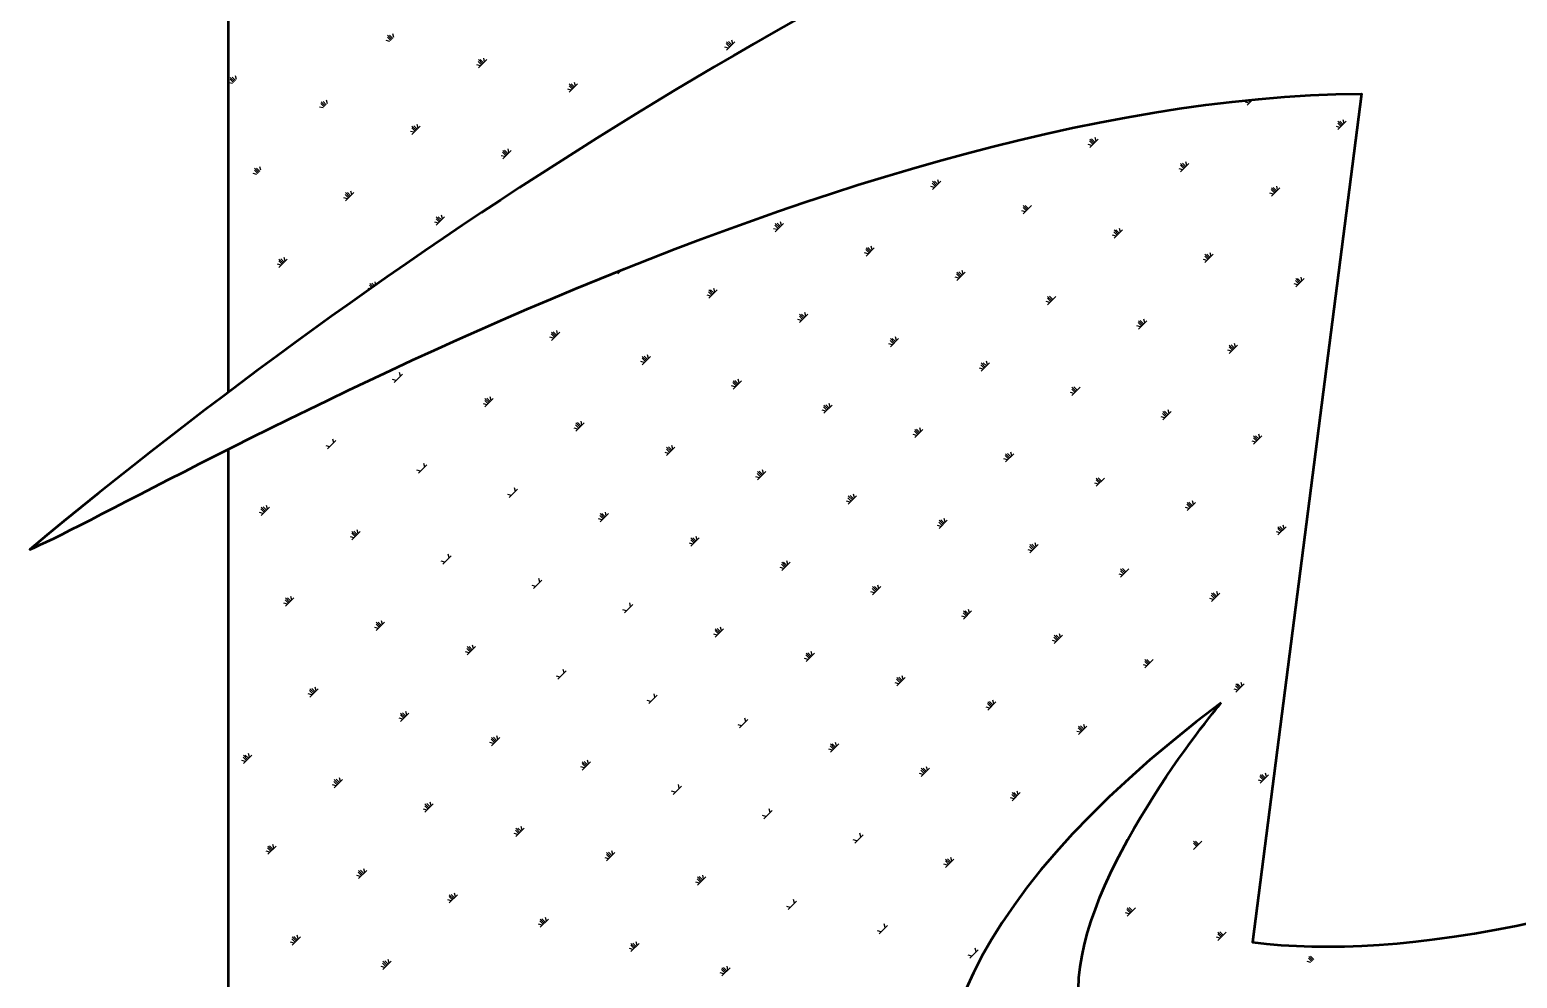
# Model space of a CAD drawing. Extents: x -2746917 to -971774, y -3334247 to -3250358.
# Drawn here: x -2364493 to -2363498, y -3277024 to -3276389 of the extents above; entities that cross this region are included whole.
import ezdxf

# ---------------------------------------------------------------- set-up
doc = ezdxf.new("R2010")
doc.units = 0
doc.header["$LTSCALE"] = 1000
doc.header["$MEASUREMENT"] = 0
doc.layers.get('0').update_dxf_attribs({"linetype": 'CONTINUOUS'})
doc.layers.add('PUB_TITLE', color=4, linetype='CONTINUOUS')

# ---------------------------------------------------------------- blocks, each defined once
blk = doc.blocks.new('A$C6B365CFD')
at = {"layer": 'PUB_TITLE', "color": 4}
for p, q in [((-650.25, 22683.11), (-652.68, 22683.76)), ((-649.55, 22683.8), (-651.78, 22686.02)), ((-648.86, 22684.5), (-651.64, 22687.27)), ((-648.16, 22685.19), (-650.39, 22687.41)), ((-647.47, 22685.88), (-648.12, 22688.31)), ((-423.61, 22678.75), (-426.04, 22679.4)), ((-422.92, 22679.44), (-425.14, 22681.66)), ((-422.22, 22680.14), (-425, 22682.91)), ((-425, 22677.36), (-419.44, 22682.91)), ((-421.53, 22680.83), (-423.75, 22683.05)), ((-420.83, 22681.52), (-421.48, 22683.95)), ((-588.83, 22667.53), (-591.05, 22669.75)), ((-588.13, 22668.22), (-590.91, 22671)), ((-590.91, 22665.44), (-585.35, 22671)), ((-587.44, 22668.92), (-589.66, 22671.14)), ((-586.74, 22669.61), (-587.39, 22672.04)), ((-754.04, 22656.31), (-756.82, 22659.09)), ((-753.35, 22657.01), (-755.57, 22659.23)), ((-752.65, 22657.7), (-753.3, 22660.13)), ((-589.52, 22666.83), (-591.95, 22667.49)), ((-755.43, 22654.92), (-757.86, 22655.57)), ((-754.73, 22655.62), (-756.96, 22657.84)), ((-528.79, 22650.56), (-531.22, 22651.21)), ((-528.1, 22651.26), (-530.32, 22653.48)), ((-527.4, 22651.95), (-530.18, 22654.73)), ((-530.18, 22649.17), (-524.63, 22654.73)), ((-526.71, 22652.65), (-528.93, 22654.87)), ((-526.02, 22653.34), (-526.67, 22655.77)), ((-694.7, 22638.65), (-697.13, 22639.3)), ((-694.01, 22639.35), (-696.23, 22641.57)), ((-693.31, 22640.04), (-696.09, 22642.82)), ((-692.62, 22640.73), (-694.84, 22642.96)), ((-691.92, 22641.43), (-692.57, 22643.86)), ((-75.52, 22641.84), (-77.95, 22642.49)), ((-76.91, 22640.45), (-73.08, 22644.29)), ((-74.83, 22642.54), (-76.27, 22643.98)), ((-74.13, 22643.23), (-75, 22644.1)), ((-73.44, 22643.93), (-73.74, 22644.23)), ((-13.41, 22626.96), (-16.19, 22629.74)), ((-16.19, 22624.18), (-10.63, 22629.74)), ((-12.71, 22627.65), (-14.94, 22629.88)), ((-12.02, 22628.35), (-12.67, 22630.78)), ((-633.98, 22622.38), (-636.4, 22623.03)), ((-633.28, 22623.07), (-635.5, 22625.3)), ((-632.59, 22623.77), (-635.36, 22626.55)), ((-635.36, 22620.99), (-629.81, 22626.55)), ((-631.89, 22624.46), (-634.11, 22626.69)), ((-631.2, 22625.16), (-631.85, 22627.59)), ((-14.8, 22625.57), (-17.23, 22626.22)), ((-14.1, 22626.27), (-16.32, 22628.49)), ((-571.86, 22607.5), (-574.64, 22610.28)), ((-574.64, 22604.72), (-569.08, 22610.28)), ((-571.16, 22608.19), (-573.39, 22610.41)), ((-570.47, 22608.89), (-571.12, 22611.31)), ((-180.7, 22613.66), (-183.13, 22614.31)), ((-180.01, 22614.35), (-182.23, 22616.58)), ((-179.32, 22615.05), (-182.09, 22617.83)), ((-182.09, 22612.27), (-176.54, 22617.83)), ((-178.62, 22615.74), (-180.84, 22617.97)), ((-177.93, 22616.44), (-178.58, 22618.87)), ((-736.38, 22596.97), (-737.03, 22599.4)), ((-573.25, 22606.11), (-575.68, 22606.76)), ((-572.55, 22606.8), (-574.78, 22609.02)), ((-119.28, 22598.08), (-121.51, 22600.3)), ((-118.59, 22598.78), (-121.37, 22601.56)), ((-121.37, 22596), (-115.81, 22601.56)), ((-117.89, 22599.47), (-120.12, 22601.69)), ((-117.2, 22600.17), (-117.85, 22602.59)), ((-739.16, 22594.2), (-741.59, 22594.85)), ((-738.46, 22594.89), (-740.69, 22597.11)), ((-737.77, 22595.58), (-740.55, 22598.36)), ((-737.07, 22596.28), (-739.3, 22598.5)), ((-284.5, 22586.86), (-287.28, 22589.64)), ((-287.28, 22584.09), (-281.72, 22589.64)), ((-283.8, 22587.56), (-286.03, 22589.78)), ((-283.11, 22588.25), (-283.76, 22590.68)), ((-119.98, 22597.39), (-122.41, 22598.04)), ((-677.74, 22578.62), (-679.96, 22580.84)), ((-677.04, 22579.31), (-679.82, 22582.09)), ((-679.82, 22576.53), (-674.26, 22582.09)), ((-676.35, 22580.01), (-678.57, 22582.23)), ((-675.65, 22580.7), (-676.3, 22583.13)), ((-285.89, 22585.48), (-288.32, 22586.13)), ((-285.19, 22586.17), (-287.41, 22588.39)), ((-59.25, 22581.12), (-61.68, 22581.77)), ((-58.56, 22581.81), (-60.78, 22584.03)), ((-57.86, 22582.5), (-60.64, 22585.28)), ((-60.64, 22579.73), (-55.08, 22585.28)), ((-57.17, 22583.2), (-59.39, 22585.42)), ((-56.47, 22583.89), (-57.12, 22586.32)), ((-678.43, 22577.92), (-680.86, 22578.57)), ((-225.16, 22569.2), (-227.59, 22569.85)), ((-224.47, 22569.9), (-226.69, 22572.12)), ((-223.77, 22570.59), (-226.55, 22573.37)), ((-226.55, 22567.81), (-220.99, 22573.37)), ((-223.08, 22571.29), (-225.3, 22573.51)), ((-617.7, 22561.65), (-620.13, 22562.3)), ((-617.01, 22562.35), (-619.23, 22564.57)), ((-616.31, 22563.04), (-619.09, 22565.82)), ((-619.09, 22560.26), (-613.54, 22565.82)), ((-615.62, 22563.74), (-617.84, 22565.96)), ((-614.93, 22564.43), (-615.58, 22566.86)), ((-390.37, 22557.99), (-392.6, 22560.21)), ((-389.68, 22558.68), (-392.46, 22561.46)), ((-392.46, 22555.9), (-386.9, 22561.46)), ((-388.98, 22559.38), (-391.21, 22561.6)), ((-388.29, 22560.07), (-388.94, 22562.5)), ((-391.07, 22557.29), (-393.5, 22557.94)), ((-164.43, 22552.93), (-166.86, 22553.58)), ((-163.74, 22553.63), (-165.96, 22555.85)), ((-163.04, 22554.32), (-165.82, 22557.1)), ((-165.82, 22551.54), (-160.27, 22557.1)), ((-162.35, 22555.02), (-164.57, 22557.24)), ((-161.65, 22555.71), (-162.31, 22558.14)), ((-330.34, 22541.02), (-332.77, 22541.67)), ((-329.65, 22541.72), (-331.87, 22543.94)), ((-328.95, 22542.41), (-331.73, 22545.19)), ((-331.73, 22539.63), (-326.17, 22545.19)), ((-328.26, 22543.1), (-330.48, 22545.33)), ((-327.56, 22543.8), (-328.21, 22546.23)), ((-102.32, 22538.05), (-105.1, 22540.83)), ((-105.1, 22535.27), (-99.54, 22540.83)), ((-101.62, 22538.74), (-103.85, 22540.97)), ((-100.93, 22539.44), (-101.58, 22541.87)), ((-722.89, 22533.47), (-725.31, 22534.12)), ((-722.19, 22534.16), (-724.41, 22536.39)), ((-721.5, 22534.86), (-724.27, 22537.64)), ((-724.27, 22532.08), (-718.72, 22537.64)), ((-720.8, 22535.55), (-723.02, 22537.78)), ((-720.11, 22536.25), (-720.76, 22538.68)), ((-497.64, 22527.72), (-494.89, 22530.47)), ((-495.56, 22529.8), (-495.84, 22530.09)), ((-266.84, 22527.53), (-267.49, 22529.96)), ((-103.71, 22536.66), (-106.14, 22537.31)), ((-103.01, 22537.36), (-105.23, 22539.58)), ((-662.11, 22518.54), (-663.69, 22520.11)), ((-661.3, 22519.11), (-663.55, 22521.36)), ((-660.48, 22519.69), (-662.3, 22521.5)), ((-659.49, 22520.38), (-660.03, 22522.4)), ((-496.25, 22529.11), (-497.47, 22529.44)), ((-269.61, 22524.75), (-272.04, 22525.4)), ((-268.92, 22525.44), (-271.14, 22527.67)), ((-268.23, 22526.14), (-271, 22528.92)), ((-271, 22523.36), (-265.45, 22528.92)), ((-267.53, 22526.83), (-269.75, 22529.06)), ((-42.98, 22520.39), (-45.41, 22521.04)), ((-42.28, 22521.08), (-44.51, 22523.31)), ((-41.59, 22521.78), (-44.37, 22524.56)), ((-44.37, 22519), (-38.81, 22524.56)), ((-40.9, 22522.47), (-43.12, 22524.7)), ((-40.2, 22523.17), (-40.85, 22525.6)), ((-663.51, 22517.56), (-664.59, 22517.85)), ((-435.52, 22512.84), (-437.95, 22513.49)), ((-434.83, 22513.53), (-437.05, 22515.75)), ((-434.13, 22514.23), (-436.91, 22517)), ((-436.91, 22511.45), (-431.36, 22517)), ((-433.44, 22514.92), (-435.66, 22517.14)), ((-432.75, 22515.62), (-433.4, 22518.04)), ((-208.19, 22509.17), (-210.42, 22511.39)), ((-207.5, 22509.87), (-210.28, 22512.64)), ((-210.28, 22507.09), (-204.72, 22512.64)), ((-206.8, 22510.56), (-209.03, 22512.78)), ((-373.41, 22497.95), (-376.19, 22500.73)), ((-376.19, 22495.18), (-370.63, 22500.73)), ((-372.71, 22498.65), (-374.94, 22500.87)), ((-372.02, 22499.34), (-372.67, 22501.77)), ((-208.89, 22508.48), (-211.32, 22509.13)), ((-374.8, 22496.57), (-377.23, 22497.22)), ((-374.1, 22497.26), (-376.32, 22499.48)), ((-148.16, 22492.21), (-150.59, 22492.86)), ((-147.47, 22492.9), (-149.69, 22495.12)), ((-146.77, 22493.59), (-149.55, 22496.37)), ((-149.55, 22490.82), (-143.99, 22496.37)), ((-146.08, 22494.29), (-148.3, 22496.51)), ((-145.38, 22494.98), (-146.03, 22497.41)), ((-540.71, 22484.65), (-543.13, 22485.3)), ((-540.01, 22485.35), (-542.23, 22487.57)), ((-539.32, 22486.04), (-542.09, 22488.82)), ((-542.09, 22483.26), (-536.54, 22488.82)), ((-538.62, 22486.74), (-540.84, 22488.96)), ((-537.93, 22487.43), (-538.58, 22489.86)), ((-314.07, 22480.29), (-316.5, 22480.94)), ((-313.38, 22480.99), (-315.6, 22483.21)), ((-312.68, 22481.68), (-315.46, 22484.46)), ((-315.46, 22478.9), (-309.9, 22484.46)), ((-311.99, 22482.38), (-314.21, 22484.6)), ((-311.29, 22483.07), (-311.94, 22485.5)), ((-86.05, 22477.32), (-88.82, 22480.1)), ((-88.82, 22474.54), (-83.27, 22480.1)), ((-85.35, 22478.02), (-87.57, 22480.24)), ((-84.66, 22478.71), (-85.31, 22481.14)), ((-479.28, 22469.08), (-481.51, 22471.3)), ((-478.59, 22469.77), (-481.37, 22472.55)), ((-481.37, 22466.99), (-475.81, 22472.55)), ((-477.89, 22470.47), (-480.12, 22472.69)), ((-477.2, 22471.16), (-477.85, 22473.59)), ((-87.43, 22475.93), (-89.86, 22476.58)), ((-86.74, 22476.63), (-88.96, 22478.85)), ((-647.28, 22455.08), (-641.72, 22460.64)), ((-643.11, 22459.25), (-643.76, 22461.68)), ((-479.98, 22468.38), (-482.41, 22469.03)), ((-253.34, 22464.02), (-255.77, 22464.67)), ((-252.65, 22464.72), (-254.87, 22466.94)), ((-251.95, 22465.41), (-254.73, 22468.19)), ((-254.73, 22462.63), (-249.18, 22468.19)), ((-251.26, 22466.11), (-253.48, 22468.33)), ((-250.56, 22466.8), (-251.22, 22469.23)), ((-645.89, 22456.47), (-648.32, 22457.12)), ((-419.25, 22452.11), (-421.68, 22452.76)), ((-418.56, 22452.81), (-420.78, 22455.03)), ((-417.86, 22453.5), (-420.64, 22456.28)), ((-420.64, 22450.72), (-415.08, 22456.28)), ((-417.17, 22454.19), (-419.39, 22456.42)), ((-416.47, 22454.89), (-417.12, 22457.32)), ((-191.92, 22448.45), (-194.14, 22450.67)), ((-191.23, 22449.14), (-194.01, 22451.92)), ((-194.01, 22446.36), (-188.45, 22451.92)), ((-190.53, 22449.83), (-192.76, 22452.06)), ((-585.16, 22440.2), (-587.59, 22440.85)), ((-584.47, 22440.89), (-586.69, 22443.12)), ((-583.77, 22441.59), (-586.55, 22444.37)), ((-586.55, 22438.81), (-580.99, 22444.37)), ((-583.08, 22442.28), (-585.3, 22444.51)), ((-582.38, 22442.98), (-583.03, 22445.41)), ((-356.44, 22437.92), (-358.66, 22440.15)), ((-355.75, 22438.62), (-356.4, 22441.05)), ((-192.62, 22447.75), (-195.05, 22448.4)), ((-358.53, 22435.84), (-360.95, 22436.49)), ((-357.83, 22436.53), (-360.05, 22438.76)), ((-357.14, 22437.23), (-359.91, 22440.01)), ((-359.91, 22434.45), (-354.36, 22440.01)), ((-131.89, 22431.48), (-134.32, 22432.13)), ((-131.2, 22432.17), (-133.42, 22434.4)), ((-130.5, 22432.87), (-133.28, 22435.65)), ((-133.28, 22430.09), (-127.72, 22435.65)), ((-129.81, 22433.56), (-132.03, 22435.79)), ((-129.11, 22434.26), (-129.76, 22436.69)), ((-524.43, 22423.93), (-526.86, 22424.58)), ((-523.74, 22424.62), (-525.96, 22426.84)), ((-523.04, 22425.32), (-525.82, 22428.09)), ((-525.82, 22422.54), (-520.27, 22428.09)), ((-522.35, 22426.01), (-524.57, 22428.23)), ((-521.66, 22426.71), (-522.31, 22429.13)), ((-297.1, 22420.26), (-299.33, 22422.48)), ((-296.41, 22420.96), (-299.19, 22423.73)), ((-299.19, 22418.18), (-293.63, 22423.73)), ((-295.71, 22421.65), (-297.94, 22423.87)), ((-295.02, 22422.35), (-295.67, 22424.77)), ((-68.38, 22417.99), (-69.04, 22420.41)), ((-690.34, 22412.02), (-692.77, 22412.67)), ((-691.73, 22410.63), (-686.17, 22416.18)), ((-687.56, 22414.79), (-688.21, 22417.22)), ((-463.01, 22408.35), (-465.24, 22410.57)), ((-462.32, 22409.04), (-465.1, 22411.82)), ((-465.1, 22406.27), (-459.54, 22411.82)), ((-461.62, 22409.74), (-463.85, 22411.96)), ((-460.93, 22410.43), (-461.58, 22412.86)), ((-297.8, 22419.57), (-300.23, 22420.22)), ((-71.16, 22415.21), (-73.59, 22415.86)), ((-70.47, 22415.9), (-72.69, 22418.12)), ((-69.77, 22416.6), (-72.55, 22419.37)), ((-72.55, 22413.82), (-67, 22419.37)), ((-69.08, 22417.29), (-71.3, 22419.51)), ((-626.84, 22398.52), (-627.49, 22400.95)), ((-463.71, 22407.66), (-466.14, 22408.31)), ((-237.07, 22403.3), (-239.5, 22403.95)), ((-236.38, 22403.99), (-238.6, 22406.21)), ((-235.68, 22404.68), (-238.46, 22407.46)), ((-238.46, 22401.91), (-232.9, 22407.46)), ((-234.99, 22405.38), (-237.21, 22407.6)), ((-234.29, 22406.07), (-234.94, 22408.5)), ((-629.62, 22395.74), (-632.04, 22396.39)), ((-631, 22394.35), (-625.45, 22399.91)), ((-402.98, 22391.38), (-405.41, 22392.03)), ((-402.29, 22392.08), (-404.51, 22394.3)), ((-401.59, 22392.77), (-404.37, 22395.55)), ((-404.37, 22389.99), (-398.81, 22395.55)), ((-400.9, 22393.47), (-403.12, 22395.69)), ((-400.2, 22394.16), (-400.85, 22396.59)), ((-174.96, 22388.41), (-177.73, 22391.19)), ((-177.73, 22385.63), (-172.18, 22391.19)), ((-174.26, 22389.11), (-176.48, 22391.33)), ((-570.28, 22378.08), (-564.72, 22383.64)), ((-566.11, 22382.25), (-566.76, 22384.68)), ((-176.34, 22387.02), (-178.77, 22387.67)), ((-175.65, 22387.72), (-177.87, 22389.94)), ((-733.41, 22368.95), (-736.19, 22371.73)), ((-736.19, 22366.17), (-730.63, 22371.73)), ((-732.71, 22369.64), (-734.94, 22371.87)), ((-732.02, 22370.34), (-732.67, 22372.77)), ((-568.89, 22379.47), (-571.32, 22380.12)), ((-342.25, 22375.11), (-344.68, 22375.76)), ((-341.56, 22375.81), (-343.78, 22378.03)), ((-340.86, 22376.5), (-343.64, 22379.28)), ((-343.64, 22373.72), (-338.09, 22379.28)), ((-340.17, 22377.2), (-342.39, 22379.42)), ((-339.47, 22377.89), (-340.13, 22380.32)), ((-115.62, 22370.75), (-118.05, 22371.4)), ((-114.92, 22371.45), (-117.15, 22373.67)), ((-114.23, 22372.14), (-117.01, 22374.92)), ((-117.01, 22369.36), (-111.45, 22374.92)), ((-113.53, 22372.84), (-115.76, 22375.06)), ((-112.84, 22373.53), (-113.49, 22375.96)), ((-734.8, 22367.56), (-737.23, 22368.21)), ((-734.1, 22368.25), (-736.33, 22370.48)), ((-508.16, 22363.2), (-510.59, 22363.85)), ((-507.47, 22363.9), (-509.69, 22366.12)), ((-506.77, 22364.59), (-509.55, 22367.37)), ((-509.55, 22361.81), (-503.99, 22367.37)), ((-506.08, 22365.28), (-508.3, 22367.51)), ((-505.38, 22365.98), (-506.03, 22368.41)), ((-280.83, 22359.54), (-283.05, 22361.76)), ((-280.14, 22360.23), (-282.92, 22363.01)), ((-282.92, 22357.45), (-277.36, 22363.01)), ((-279.44, 22360.92), (-281.67, 22363.15)), ((-278.75, 22361.62), (-279.4, 22364.05)), ((-674.07, 22351.29), (-676.5, 22351.94)), ((-673.38, 22351.98), (-675.6, 22354.21)), ((-672.68, 22352.68), (-675.46, 22355.46)), ((-675.46, 22349.9), (-669.9, 22355.46)), ((-671.99, 22353.37), (-674.21, 22355.6)), ((-671.29, 22354.07), (-671.94, 22356.5)), ((-446.05, 22348.32), (-448.82, 22351.1)), ((-448.82, 22345.54), (-443.27, 22351.1)), ((-445.35, 22349.01), (-447.57, 22351.24)), ((-444.66, 22349.71), (-445.31, 22352.14)), ((-281.53, 22358.84), (-283.96, 22359.49)), ((-54.89, 22354.48), (-57.32, 22355.13)), ((-54.2, 22355.18), (-56.42, 22357.4)), ((-53.5, 22355.87), (-56.28, 22358.65)), ((-56.28, 22353.09), (-50.72, 22358.65)), ((-52.81, 22356.56), (-55.03, 22358.79)), ((-52.11, 22357.26), (-52.76, 22359.69)), ((-447.44, 22346.93), (-449.86, 22347.58)), ((-446.74, 22347.62), (-448.96, 22349.85)), ((-220.8, 22342.57), (-223.23, 22343.22)), ((-220.11, 22343.26), (-222.33, 22345.49)), ((-219.41, 22343.96), (-222.19, 22346.74)), ((-222.19, 22341.18), (-216.63, 22346.74)), ((-218.72, 22344.65), (-220.94, 22346.88)), ((-218.02, 22345.35), (-218.67, 22347.78)), ((-613.34, 22335.02), (-615.77, 22335.67)), ((-614.73, 22333.63), (-609.18, 22339.18)), ((-610.57, 22337.8), (-611.22, 22340.22)), ((-386.71, 22330.66), (-389.14, 22331.31)), ((-386.01, 22331.35), (-388.24, 22333.57)), ((-385.32, 22332.05), (-388.1, 22334.82)), ((-388.1, 22329.27), (-382.54, 22334.82)), ((-384.62, 22332.74), (-386.85, 22334.96)), ((-383.93, 22333.44), (-384.58, 22335.86)), ((-554.01, 22317.36), (-548.45, 22322.91)), ((-549.84, 22321.52), (-550.49, 22323.95)), ((-160.07, 22326.3), (-162.5, 22326.95)), ((-159.38, 22326.99), (-161.6, 22329.21)), ((-158.68, 22327.69), (-161.46, 22330.46)), ((-161.46, 22324.91), (-155.91, 22330.46)), ((-157.99, 22328.38), (-160.21, 22330.6)), ((-717.14, 22308.22), (-719.91, 22311)), ((-719.91, 22305.44), (-714.36, 22311)), ((-716.44, 22308.92), (-718.66, 22311.14)), ((-715.75, 22309.61), (-716.4, 22312.04)), ((-552.62, 22318.75), (-555.05, 22319.4)), ((-325.98, 22314.39), (-328.41, 22315.04)), ((-325.29, 22315.08), (-327.51, 22317.3)), ((-324.59, 22315.77), (-327.37, 22318.55)), ((-327.37, 22313), (-321.81, 22318.55)), ((-323.9, 22316.47), (-326.12, 22318.69)), ((-323.2, 22317.16), (-323.85, 22319.59)), ((-98.65, 22310.72), (-100.87, 22312.94)), ((-97.96, 22311.41), (-100.74, 22314.19)), ((-100.74, 22308.64), (-95.18, 22314.19)), ((-97.26, 22312.11), (-99.49, 22314.33)), ((-96.57, 22312.8), (-97.22, 22315.23)), ((-718.53, 22306.83), (-720.95, 22307.48)), ((-717.83, 22307.53), (-720.05, 22309.75)), ((-491.89, 22302.47), (-494.32, 22303.12)), ((-493.28, 22301.08), (-487.72, 22306.64)), ((-489.11, 22305.25), (-489.76, 22307.68)), ((-264.56, 22298.81), (-266.78, 22301.03)), ((-263.87, 22299.5), (-266.64, 22302.28)), ((-266.64, 22296.72), (-261.09, 22302.28)), ((-263.17, 22300.2), (-265.39, 22302.42)), ((-262.48, 22300.89), (-263.13, 22303.32)), ((-99.35, 22310.03), (-101.78, 22310.68)), ((-657.8, 22290.56), (-660.23, 22291.21)), ((-657.1, 22291.26), (-659.33, 22293.48)), ((-656.41, 22291.95), (-659.19, 22294.73)), ((-659.19, 22289.17), (-653.63, 22294.73)), ((-655.71, 22292.65), (-657.94, 22294.87)), ((-655.02, 22293.34), (-655.67, 22295.77)), ((-428.39, 22288.98), (-429.04, 22291.41)), ((-265.25, 22298.11), (-267.68, 22298.76)), ((-431.16, 22286.2), (-433.59, 22286.85)), ((-430.47, 22286.9), (-432.69, 22289.12)), ((-429.77, 22287.59), (-432.55, 22290.37)), ((-432.55, 22284.81), (-427, 22290.37)), ((-429.08, 22288.29), (-431.3, 22290.51)), ((-204.53, 22281.84), (-206.96, 22282.49)), ((-203.83, 22282.54), (-206.06, 22284.76)), ((-203.14, 22283.23), (-205.92, 22286.01)), ((-205.92, 22280.45), (-200.36, 22286.01)), ((-202.44, 22283.93), (-204.67, 22286.15)), ((-201.75, 22284.62), (-202.4, 22287.05)), ((-597.07, 22274.29), (-599.5, 22274.94)), ((-596.38, 22274.98), (-598.6, 22277.21)), ((-595.68, 22275.68), (-598.46, 22278.46)), ((-598.46, 22272.9), (-592.9, 22278.46)), ((-594.99, 22276.37), (-597.21, 22278.6)), ((-594.29, 22277.07), (-594.94, 22279.5)), ((-369.74, 22270.62), (-371.96, 22272.85)), ((-369.05, 22271.32), (-371.83, 22274.1)), ((-371.83, 22268.54), (-366.27, 22274.1)), ((-368.35, 22272.01), (-370.58, 22274.24)), ((-367.66, 22272.71), (-368.31, 22275.14)), ((-537.73, 22256.63), (-532.18, 22262.19)), ((-533.57, 22260.8), (-534.22, 22263.23)), ((-370.44, 22269.93), (-372.87, 22270.58)), ((-143.8, 22265.57), (-146.23, 22266.22)), ((-143.11, 22266.26), (-145.33, 22268.49)), ((-142.41, 22266.96), (-145.19, 22269.74)), ((-145.19, 22264.18), (-139.63, 22269.74)), ((-141.72, 22267.65), (-143.94, 22269.88)), ((-699.48, 22248.89), (-700.13, 22251.31)), ((-536.35, 22258.02), (-538.77, 22258.67)), ((-309.71, 22253.66), (-312.14, 22254.31)), ((-309.02, 22254.35), (-311.24, 22256.58)), ((-308.32, 22255.05), (-311.1, 22257.83)), ((-311.1, 22252.27), (-305.54, 22257.83)), ((-307.63, 22255.74), (-309.85, 22257.97)), ((-306.93, 22256.44), (-307.58, 22258.87)), ((-82.38, 22249.99), (-84.6, 22252.22)), ((-81.69, 22250.69), (-84.46, 22253.47)), ((-84.46, 22247.91), (-78.91, 22253.47)), ((-80.99, 22251.38), (-83.21, 22253.61)), ((-80.3, 22252.08), (-80.95, 22254.51)), ((-702.25, 22246.11), (-704.68, 22246.76)), ((-701.56, 22246.8), (-703.78, 22249.02)), ((-700.86, 22247.5), (-703.64, 22250.27)), ((-703.64, 22244.72), (-698.09, 22250.27)), ((-700.17, 22248.19), (-702.39, 22250.41)), ((-475.62, 22241.75), (-478.05, 22242.4)), ((-477.01, 22240.36), (-471.45, 22245.91)), ((-472.84, 22244.53), (-473.49, 22246.95)), ((-247.59, 22238.78), (-250.37, 22241.55)), ((-250.37, 22236), (-244.82, 22241.55)), ((-246.9, 22239.47), (-249.12, 22241.69)), ((-246.2, 22240.17), (-246.86, 22242.59)), ((-83.07, 22249.3), (-85.5, 22249.95)), ((-640.83, 22230.53), (-643.06, 22232.75)), ((-640.14, 22231.22), (-642.92, 22234)), ((-642.92, 22228.45), (-637.36, 22234)), ((-639.44, 22231.92), (-641.67, 22234.14)), ((-638.75, 22232.61), (-639.4, 22235.04)), ((-248.98, 22237.39), (-251.41, 22238.04)), ((-248.29, 22238.08), (-250.51, 22240.3)), ((-641.53, 22229.84), (-643.96, 22230.49)), ((-414.89, 22225.48), (-417.32, 22226.13)), ((-416.28, 22224.09), (-410.72, 22229.64)), ((-412.11, 22228.25), (-412.76, 22230.68)), ((-188.26, 22221.12), (-190.69, 22221.77)), ((-187.56, 22221.81), (-189.78, 22224.03)), ((-186.87, 22222.5), (-189.65, 22225.28)), ((-189.65, 22219.73), (-184.09, 22225.28)), ((-186.17, 22223.2), (-188.4, 22225.42)), ((-185.48, 22223.89), (-186.13, 22226.32)), ((-580.8, 22213.56), (-583.23, 22214.21)), ((-580.11, 22214.26), (-582.33, 22216.48)), ((-579.41, 22214.95), (-582.19, 22217.73)), ((-582.19, 22212.17), (-576.63, 22217.73)), ((-578.72, 22215.65), (-580.94, 22217.87)), ((-578.02, 22216.34), (-578.67, 22218.77)), ((-353.47, 22209.9), (-355.69, 22212.12)), ((-352.78, 22210.59), (-355.55, 22213.37)), ((-355.55, 22207.81), (-350, 22213.37)), ((-352.08, 22211.29), (-354.3, 22213.51)), ((-351.39, 22211.98), (-352.04, 22214.41)), ((-746.71, 22201.65), (-749.14, 22202.3)), ((-746.01, 22202.35), (-748.24, 22204.57)), ((-745.32, 22203.04), (-748.1, 22205.82)), ((-748.1, 22200.26), (-742.54, 22205.82)), ((-744.63, 22203.74), (-746.85, 22205.96)), ((-743.93, 22204.43), (-744.58, 22206.86)), ((-518.68, 22198.68), (-521.46, 22201.46)), ((-521.46, 22195.9), (-515.91, 22201.46)), ((-517.99, 22199.38), (-520.21, 22201.6)), ((-517.3, 22200.07), (-517.95, 22202.5)), ((-354.17, 22209.2), (-356.59, 22209.85)), ((-520.07, 22197.29), (-522.5, 22197.94)), ((-519.38, 22197.99), (-521.6, 22200.21)), ((-293.44, 22192.93), (-295.87, 22193.58)), ((-292.74, 22193.63), (-294.97, 22195.85)), ((-292.05, 22194.32), (-294.83, 22197.1)), ((-294.83, 22191.54), (-289.27, 22197.1)), ((-291.35, 22195.02), (-293.58, 22197.24)), ((-290.66, 22195.71), (-291.31, 22198.14)), ((-66.11, 22189.27), (-68.33, 22191.49)), ((-65.41, 22189.96), (-68.19, 22192.74)), ((-68.19, 22187.18), (-62.64, 22192.74)), ((-64.72, 22190.66), (-66.94, 22192.88)), ((-64.02, 22191.35), (-64.68, 22193.78)), ((-685.98, 22185.38), (-688.41, 22186.03)), ((-685.29, 22186.07), (-687.51, 22188.3)), ((-684.59, 22186.77), (-687.37, 22189.55)), ((-687.37, 22183.99), (-681.81, 22189.55)), ((-683.9, 22187.46), (-686.12, 22189.69)), ((-683.2, 22188.16), (-683.85, 22190.59)), ((-459.35, 22181.02), (-461.78, 22181.67)), ((-460.74, 22179.63), (-455.18, 22185.19)), ((-456.57, 22183.8), (-457.22, 22186.23)), ((-229.93, 22179.44), (-230.58, 22181.87)), ((-66.8, 22188.57), (-69.23, 22189.22)), ((-624.56, 22169.8), (-626.78, 22172.03)), ((-623.87, 22170.5), (-626.64, 22173.28)), ((-626.64, 22167.72), (-621.09, 22173.28)), ((-623.17, 22171.19), (-625.39, 22173.42)), ((-622.48, 22171.89), (-623.13, 22174.32)), ((-232.71, 22176.66), (-235.14, 22177.31)), ((-232.02, 22177.35), (-234.24, 22179.58)), ((-231.32, 22178.05), (-234.1, 22180.83)), ((-234.1, 22175.27), (-228.54, 22180.83)), ((-230.63, 22178.74), (-232.85, 22180.97)), ((-625.26, 22169.11), (-627.68, 22169.76)), ((-398.62, 22164.75), (-401.05, 22165.4)), ((-400.01, 22163.36), (-394.45, 22168.92)), ((-395.84, 22167.53), (-396.49, 22169.96)), ((-564.53, 22152.84), (-566.96, 22153.49)), ((-563.83, 22153.53), (-566.06, 22155.75)), ((-563.14, 22154.23), (-565.92, 22157)), ((-565.92, 22151.45), (-560.36, 22157)), ((-562.44, 22154.92), (-564.67, 22157.14)), ((-561.75, 22155.62), (-562.4, 22158.04)), ((-339.28, 22147.09), (-333.73, 22152.64)), ((-335.11, 22151.26), (-335.77, 22153.68)), ((-729.74, 22141.62), (-731.97, 22143.84)), ((-729.05, 22142.31), (-731.83, 22145.09)), ((-731.83, 22139.54), (-726.27, 22145.09)), ((-728.35, 22143.01), (-730.58, 22145.23)), ((-727.66, 22143.7), (-728.31, 22146.13)), ((-501.02, 22139.34), (-501.67, 22141.77)), ((-337.89, 22148.48), (-340.32, 22149.13)), ((-110.56, 22144.81), (-112.79, 22147.03)), ((-109.87, 22145.51), (-112.65, 22148.28)), ((-112.65, 22142.73), (-107.09, 22148.28)), ((-109.17, 22146.2), (-111.4, 22148.42)), ((-730.44, 22140.93), (-732.87, 22141.58)), ((-503.8, 22136.57), (-506.23, 22137.22)), ((-503.11, 22137.26), (-505.33, 22139.48)), ((-502.41, 22137.95), (-505.19, 22140.73)), ((-505.19, 22135.18), (-499.63, 22140.73)), ((-501.72, 22138.65), (-503.94, 22140.87)), ((-277.17, 22132.21), (-279.6, 22132.86)), ((-276.47, 22132.9), (-278.69, 22135.12)), ((-275.78, 22133.59), (-278.56, 22136.37)), ((-278.56, 22130.82), (-273, 22136.37)), ((-275.08, 22134.29), (-277.31, 22136.51)), ((-274.39, 22134.98), (-275.04, 22137.41)), ((-669.71, 22124.65), (-672.14, 22125.3)), ((-669.02, 22125.35), (-671.24, 22127.57)), ((-668.32, 22126.04), (-671.1, 22128.82)), ((-671.1, 22123.26), (-665.54, 22128.82)), ((-667.63, 22126.74), (-669.85, 22128.96)), ((-666.93, 22127.43), (-667.58, 22129.86)), ((-442.38, 22120.99), (-444.6, 22123.21)), ((-441.69, 22121.68), (-444.46, 22124.46)), ((-444.46, 22118.9), (-438.91, 22124.46)), ((-440.99, 22122.38), (-443.21, 22124.6)), ((-440.3, 22123.07), (-440.95, 22125.5)), ((-607.59, 22109.77), (-610.37, 22112.55)), ((-610.37, 22106.99), (-604.82, 22112.55)), ((-606.9, 22110.47), (-609.12, 22112.69)), ((-606.21, 22111.16), (-606.86, 22113.59)), ((-443.08, 22120.29), (-445.5, 22120.94)), ((-608.98, 22108.38), (-611.41, 22109.03)), ((-608.29, 22109.08), (-610.51, 22111.3)), ((-382.35, 22104.02), (-384.78, 22104.67)), ((-383.74, 22102.63), (-378.18, 22108.19)), ((-379.57, 22106.8), (-380.22, 22109.23)), ((-155.02, 22100.36), (-157.24, 22102.58)), ((-154.32, 22101.05), (-157.1, 22103.83)), ((-157.1, 22098.27), (-151.55, 22103.83)), ((-153.63, 22101.75), (-155.85, 22103.97)), ((-548.26, 22092.11), (-550.69, 22092.76)), ((-547.56, 22092.8), (-549.79, 22095.03)), ((-546.87, 22093.5), (-549.65, 22096.28)), ((-549.65, 22090.72), (-544.09, 22096.28)), ((-546.17, 22094.19), (-548.4, 22096.42)), ((-545.48, 22094.89), (-546.13, 22097.32)), ((-318.84, 22090.53), (-319.49, 22092.96)), ((-155.71, 22099.66), (-158.14, 22100.31)), ((-713.47, 22080.89), (-715.69, 22083.12)), ((-712.78, 22081.59), (-715.55, 22084.37)), ((-715.55, 22078.81), (-710, 22084.37)), ((-712.08, 22082.28), (-714.3, 22084.5)), ((-711.39, 22082.98), (-712.04, 22085.41)), ((-321.62, 22087.75), (-324.05, 22088.4)), ((-323.01, 22086.36), (-317.45, 22091.92)), ((-94.99, 22083.39), (-97.42, 22084.04)), ((-94.29, 22084.08), (-96.51, 22086.31)), ((-93.6, 22084.78), (-96.38, 22087.56)), ((-96.38, 22082), (-90.82, 22087.56)), ((-92.9, 22085.47), (-95.13, 22087.7)), ((-714.17, 22080.2), (-716.59, 22080.85)), ((-487.53, 22075.84), (-489.96, 22076.49)), ((-486.84, 22076.53), (-489.06, 22078.76)), ((-486.14, 22077.23), (-488.92, 22080.01)), ((-488.92, 22074.45), (-483.36, 22080.01)), ((-485.45, 22077.92), (-487.67, 22080.14)), ((-484.75, 22078.62), (-485.4, 22081.05)), ((-260.89, 22071.48), (-263.32, 22072.13)), ((-262.28, 22070.09), (-256.73, 22075.65)), ((-258.12, 22074.26), (-258.77, 22076.69)), ((-653.44, 22063.93), (-655.87, 22064.58)), ((-652.74, 22064.62), (-654.97, 22066.84)), ((-652.05, 22065.32), (-654.83, 22068.09)), ((-654.83, 22062.54), (-649.27, 22068.09)), ((-651.36, 22066.01), (-653.58, 22068.23)), ((-650.66, 22066.71), (-651.31, 22069.13)), ((-426.11, 22060.26), (-428.33, 22062.48)), ((-425.41, 22060.96), (-428.19, 22063.73)), ((-428.19, 22058.18), (-422.64, 22063.73)), ((-424.72, 22061.65), (-426.94, 22063.87)), ((-424.03, 22062.35), (-424.68, 22064.77)), ((-34.26, 22067.12), (-36.69, 22067.77)), ((-33.57, 22067.81), (-35.79, 22070.04)), ((-32.87, 22068.51), (-35.65, 22071.29)), ((-32.18, 22069.2), (-34.4, 22071.42)), ((-426.8, 22059.57), (-429.23, 22060.22))]:
    blk.add_line(p, q, dxfattribs=at)
at = {"layer": 'PUB_TITLE', "color": 4, "lineweight": 53}
for points, knots in [([(-758.12, 22448.58), (-758.12, 22841.07), (-758.12, 23235.54), (-758.12, 23235.54), (-758.12, 23314.84), (-693.24, 23379.73), (-613.93, 23379.73), (-613.93, 23379.73), (948.18, 23379.73), (948.18, 23379.73), (1027.49, 23379.73), (1092.38, 23314.84), (1092.38, 23235.54), (1092.38, 23235.54), (1092.38, 22917.09), (1092.38, 22567.75)], [6.497483, 6.497483, 6.497483, 6.497483, 7, 7, 7, 8, 8, 8, 9, 9, 9, 10, 10, 10, 10.451509, 10.451509, 10.451509, 10.451509]), ([(844.15, 22979.63), (1260.76, 22912.73), (928.97, 22425.91), (495.48, 22240.24), (801.33, 22454.57), (1002.29, 22857.84), (473.64, 22726.25), (473.64, 22726.25), (394.12, 22193.32), (394.12, 22193.32), (179.87, 22093.27), (26.05, 22068.25), (-73.38, 22080.77), (-73.38, 22080.77), (-0.45, 22648.08), (-0.45, 22648.08), (-361.7, 22646.4), (-830.48, 22367.28), (-890.94, 22343.44), (-404.99, 22746.86), (246.82, 23075.56), (844.15, 22979.63)], [0, 0, 0, 0, 1, 1, 1, 2, 2, 2, 3, 3, 3, 4, 4, 4, 5, 5, 5, 6, 6, 6, 7, 7, 7, 7]), ([(-94.16, 22240.89), (-94.16, 22240.89), (-450.91, 21818.28), (214.7, 22036.82), (710.13, 22194.62), (1150.57, 22573.3), (1171.93, 22683.16), (1171.93, 22683.16), (1113.56, 22455.39), (976.06, 22268.81), (961.47, 22222.46), (552.73, 21781.99), (68.63, 21769.98), (-226.1, 21755.8), (-461.09, 21965.77), (-94.16, 22240.89)], [0, 0, 0, 0, 1, 1, 1, 2, 2, 2, 3, 3, 3, 4, 4, 4, 5, 5, 5, 5]), ([(1092.38, 22468.61), (1092.38, 22073.43), (1092.38, 21673.42), (1092.38, 21673.42), (1092.38, 21594.12), (1027.49, 21529.22), (948.18, 21529.22), (948.18, 21529.22), (-613.93, 21529.22), (-613.93, 21529.22), (-693.24, 21529.22), (-758.12, 21594.12), (-758.12, 21673.42), (-758.12, 21673.42), (-758.12, 22035.14), (-758.12, 22410.46)], [2.493971, 2.493971, 2.493971, 2.493971, 3, 3, 3, 4, 4, 4, 5, 5, 5, 6, 6, 6, 6.481204, 6.481204, 6.481204, 6.481204])]:
    blk.add_open_spline(points, degree=3, knots=knots, dxfattribs=at)

msp = doc.modelspace()

# ---------------------------------------------------------------- block references
at = {"ltscale": 1.5}
msp.add_blockref('A$C6B365CFD', (-2363601.94, -3299080.41), dxfattribs=at)

doc.saveas('drawing.dxf')
